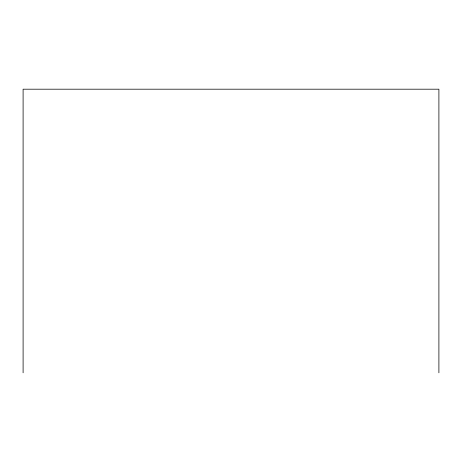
<?xml version="1.0" encoding="UTF-8"?>
<svg xmlns="http://www.w3.org/2000/svg" width="462" height="462" viewBox="0 0 462 462"><rect width="100%" height="100%" fill="white"/><g stroke="black" fill="none" stroke-linecap="round" stroke-linejoin="round"><path stroke-width="0.69" d="M438.9 372.805L438.9 89.195L23.1 89.195L23.1 372.805"/></g></svg>
